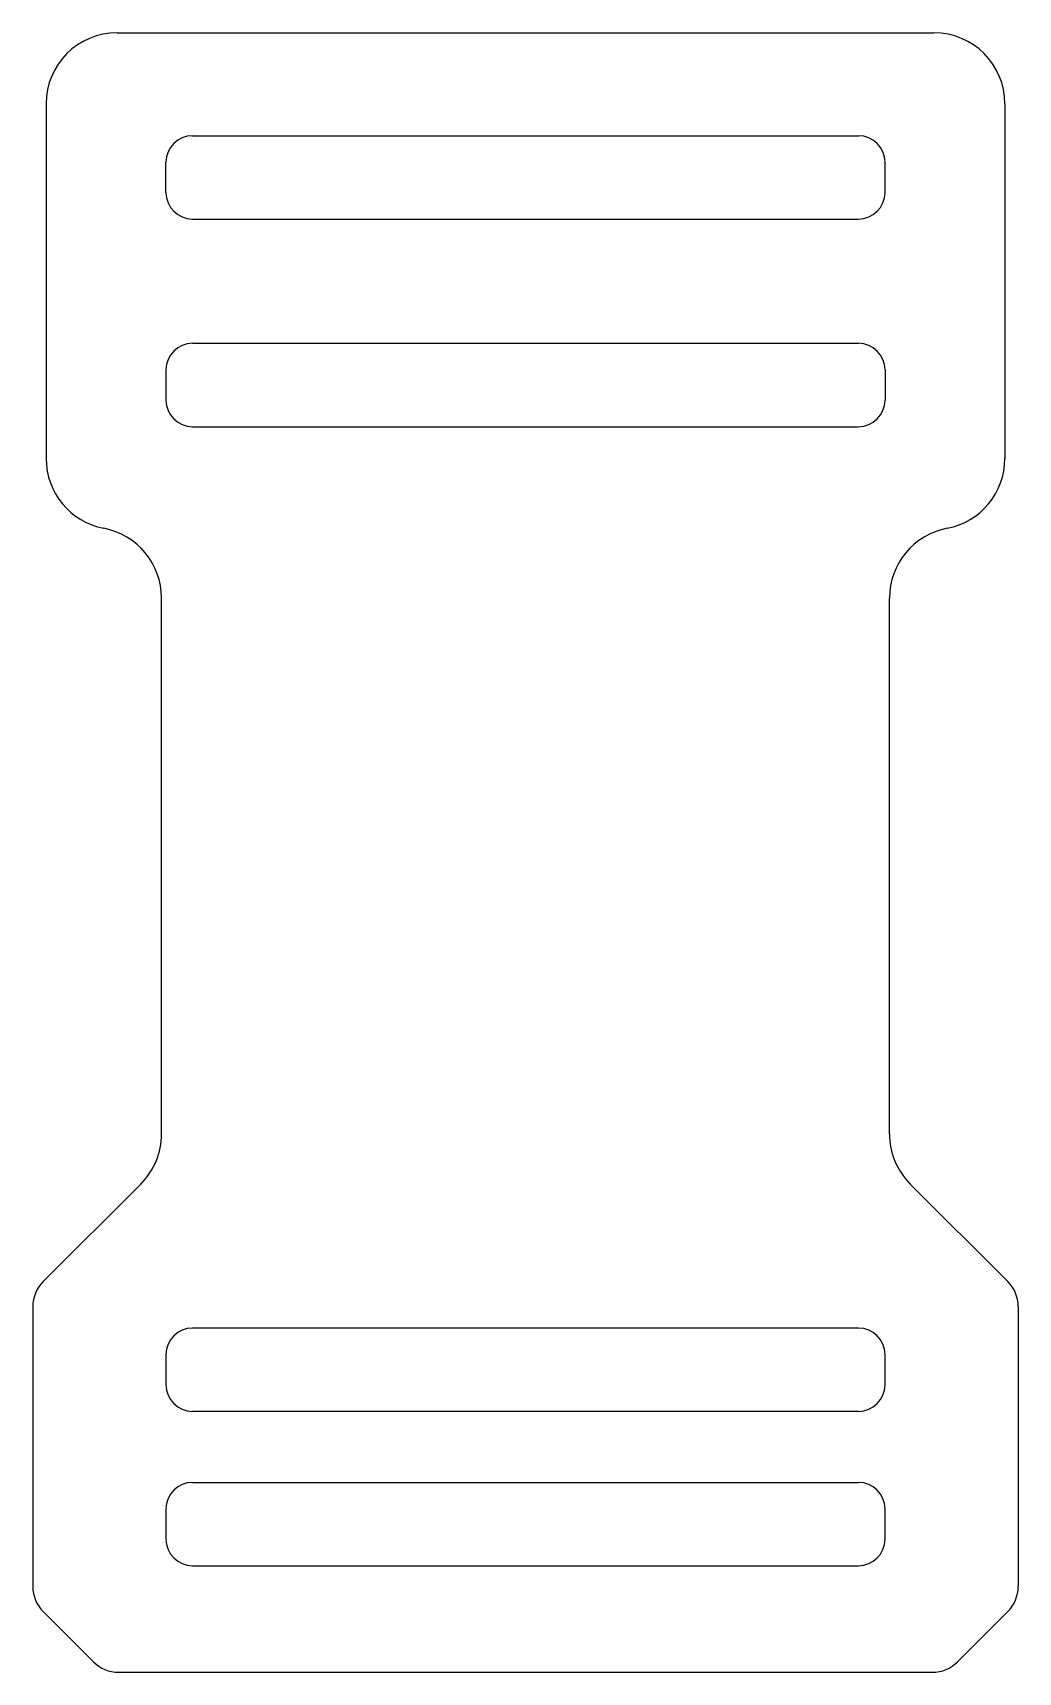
# Model space of a CAD drawing. Header units: millimetres. Extents: x -27.8 to 27.8, y 0 to 92.4.
import ezdxf

# ---------------------------------------------------------------- set-up
doc = ezdxf.new("R2010")
doc.units = ezdxf.units.MM

msp = doc.modelspace()

# ---------------------------------------------------------------- linework, layer by layer
at = {"color": 7, "linetype": 'Continuous', "lineweight": 25}
for p, q in [((-23, 92.4), (23, 92.4)), ((-27, 88.4), (-27, 68.4)), ((27, 88.4), (27, 68.4)), ((-18.75, 86.6), (18.75, 86.6)), ((-20.25, 83.4), (-20.25, 85.1)), ((20.25, 83.4), (20.25, 85.1)), ((-18.75, 81.9), (18.75, 81.9)), ((-18.75, 74.9), (18.75, 74.9)), ((-20.25, 73.4), (-20.25, 71.7)), ((20.25, 73.4), (20.25, 71.7)), ((-18.75, 70.2), (18.75, 70.2)), ((-20.5, 30.342), (-20.5, 60.542)), ((20.5, 30.342), (20.5, 60.542)), ((-21.672, 27.514), (-27.164, 22.021)), ((27.164, 22.021), (21.672, 27.514)), ((-27.75, 20.607), (-27.75, 4.828)), ((27.75, 20.607), (27.75, 4.828)), ((18.75, 19.4), (-18.75, 19.4)), ((-20.25, 17.9), (-20.25, 16.2)), ((20.25, 16.2), (20.25, 17.9)), ((18.75, 14.7), (-18.75, 14.7)), ((-18.75, 10.7), (18.75, 10.7)), ((-20.25, 9.2), (-20.25, 7.5)), ((20.25, 7.5), (20.25, 9.2)), ((-18.75, 6), (18.75, 6)), ((-27.164, 3.414), (-24.336, 0.586)), ((24.336, 0.586), (27.164, 3.414)), ((-22.922, 0), (22.922, 0))]:
    msp.add_line(p, q, dxfattribs=at)
for centre, radius, start, end in [((-23, 88.4), 4, 90, 180), ((23, 88.4), 4, 0, 90), ((-18.75, 85.1), 1.5, 90, 180), ((18.75, 85.1), 1.5, 0, 90), ((-18.75, 83.4), 1.5, 180, 270), ((18.75, 83.4), 1.5, 270, 0), ((-18.75, 73.4), 1.5, 90, 180), ((18.75, 73.4), 1.5, 0, 90), ((-18.75, 71.7), 1.5, 180, 270), ((18.75, 71.7), 1.5, 270, 0), ((-23, 68.4), 4, 180, 259.19308), ((23, 68.4), 4, 280.80692, 0), ((-24.5, 60.542), 4, 0, 79.19308), ((24.5, 60.542), 4, 100.80692, 180), ((-24.5, 30.342), 4, 315, 0), ((24.5, 30.342), 4, 180, 225), ((-25.75, 20.607), 2, 135, 180), ((25.75, 20.607), 2, 0, 45), ((-18.75, 17.9), 1.5, 90, 180), ((18.75, 17.9), 1.5, 0, 90), ((-18.75, 16.2), 1.5, 180, 270), ((18.75, 16.2), 1.5, 270, 0), ((-18.75, 9.2), 1.5, 90, 180), ((18.75, 9.2), 1.5, 0, 90), ((-18.75, 7.5), 1.5, 180, 270), ((18.75, 7.5), 1.5, 270, 0), ((-25.75, 4.828), 2, 180, 225), ((25.75, 4.828), 2, 315, 0), ((-22.922, 2), 2, 225, 270), ((22.922, 2), 2, 270, 315)]:
    msp.add_arc(centre, radius, start, end, dxfattribs=at)

doc.saveas('drawing.dxf')
